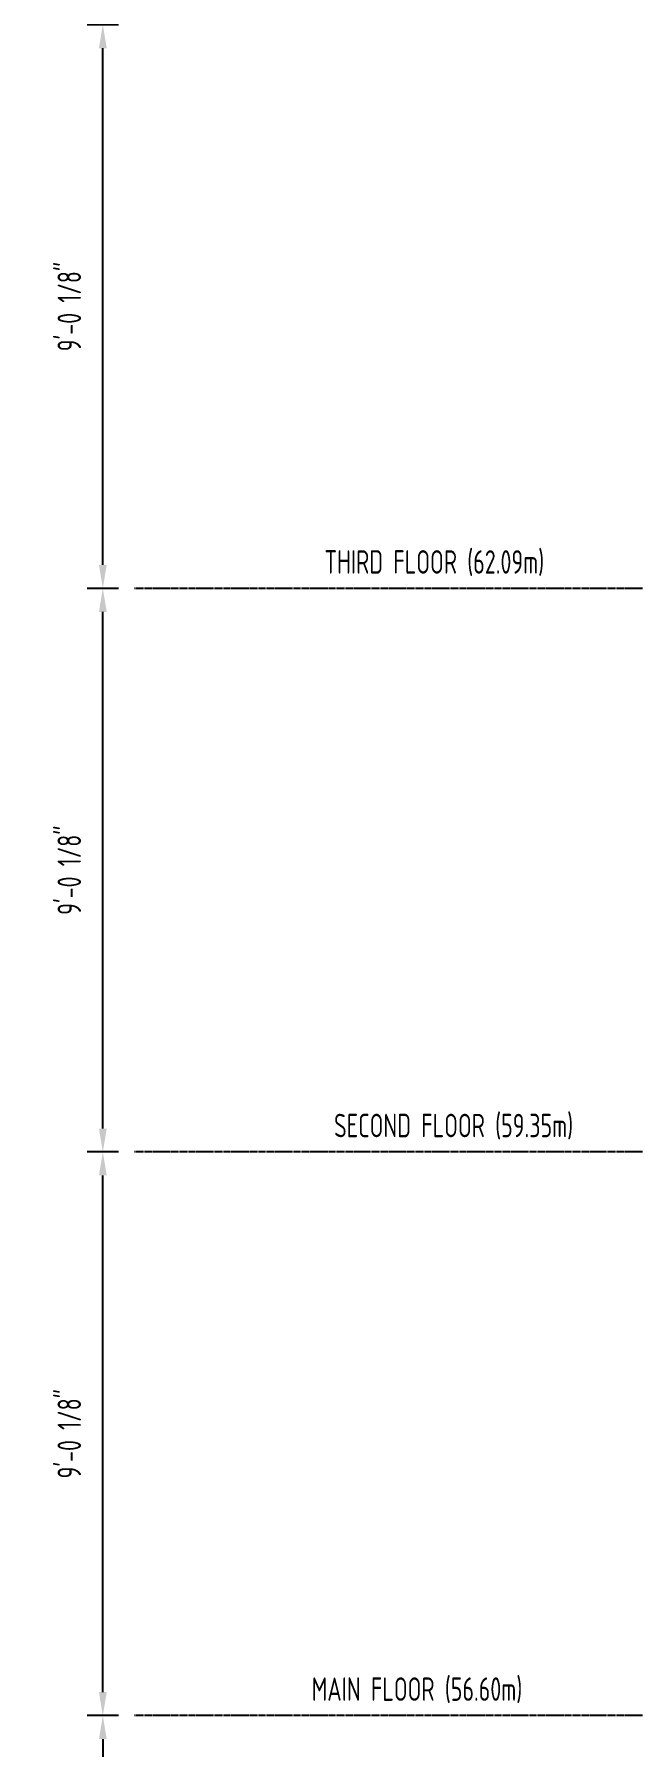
# Model space of a CAD drawing. Extents: x -2060 to 2145, y -590 to 992.
# Drawn here: x 892.9 to 1007.6, y -93.8 to 234.7 of the extents above; entities that cross this region are included whole.
import ezdxf
from ezdxf.enums import TextEntityAlignment as Align

# ---------------------------------------------------------------- set-up
doc = ezdxf.new("R2010")
doc.units = 0
doc.header["$MEASUREMENT"] = 0
doc.linetypes.add('GRIDLINE', pattern=[1.53125, 1.375, -0.0625, 0.03125, -0.0625])
doc.layers.get('DEFPOINTS').update_dxf_attribs({"linetype": 'CONTINUOUS'})
for name, color, linetype in [('DIMENSIONS', 20, 'CONTINUOUS'), ('GRIDLINES', 65, 'GRIDLINE'), ('TEXT', 82, 'CONTINUOUS')]:
    doc.layers.add(name, color=color, linetype=linetype)
doc.styles.add('48-AT', font='architxt.shx', dxfattribs={"width": 0.8, "height": 4.5})
doc.styles.add('AT', font='architxt.shx', dxfattribs={"width": 0.8})
doc.dimstyles.new('DIM48', dxfattribs={"dimscale": 48, "dimtxt": 0.09375, "dimasz": 0.09375, "dimexe": 0.0625, "dimexo": 0.0625, "dimgap": 0.0625, "dimtad": 1, "dimtoh": 1, "dimdec": 3, "dimzin": 3, "dimdsep": 46, "dimlunit": 4, "dimtxsty": 'AT', "dimcen": 0.09375, "dimdle": 0.0625, "dimclrd": 256, "dimclre": 256, "dimclrt": 82, "dimadec": 0, "dimazin": 0, "dimtfac": 1, "dimtdec": 3, "dimtofl": 0, "dimtmove": 2, "dimatfit": 3, "dimfxl": 1, "dimfrac": 2, "dimtolj": 1, "dimtzin": 0, "dimlwd": -1, "dimlwe": -1, "dimarcsym": 0})

# ---------------------------------------------------------------- blocks, each defined once
blk = doc.blocks.new('*D108')
at = {"layer": 'DEFPOINTS', "color": 0, "transparency": 16777216}
for p in [(912.01, -87.84), (906.01, -207.84), (912.01, -207.84)]:
    blk.add_point(p, dxfattribs=at)
at = {"layer": 'DIMENSIONS', "transparency": 16777216}
for p, q in [((909.01, -87.84), (903.01, -87.84)), ((906.01, -92.34), (906.01, -203.34)), ((909.01, -207.84), (903.01, -207.84))]:
    blk.add_line(p, q, dxfattribs=at)
for points in [[(905.26, -92.34), (906.76, -92.34), (906.01, -87.84)], [(905.26, -203.34), (906.76, -203.34), (906.01, -207.84)]]:
    blk.add_solid(points, dxfattribs=at)
at = {"layer": 'DIMENSIONS', "color": 82, "transparency": 16777216, "insert": (900.33, -147.84), "char_height": 4.5, "attachment_point": 5, "rotation": 90, "style": 'AT'}
blk.add_mtext('\\A1;10\'-0"', dxfattribs=at)
blk = doc.blocks.new('*D113')
at = {"layer": 'DEFPOINTS', "color": 0, "transparency": 16777216}
for p in [(906.01, 20.28), (912.01, 20.28), (912.01, -87.84)]:
    blk.add_point(p, dxfattribs=at)
at = {"layer": 'DIMENSIONS', "transparency": 16777216}
for p, q in [((909.01, 20.28), (903.01, 20.28)), ((906.01, -83.34), (906.01, 15.78)), ((909.01, -87.84), (903.01, -87.84))]:
    blk.add_line(p, q, dxfattribs=at)
for points in [[(905.26, 15.78), (906.76, 15.78), (906.01, 20.28)], [(905.26, -83.34), (906.76, -83.34), (906.01, -87.84)]]:
    blk.add_solid(points, dxfattribs=at)
at = {"layer": 'DIMENSIONS', "color": 82, "transparency": 16777216, "insert": (899.58, -33.78), "char_height": 4.5, "attachment_point": 5, "rotation": 90, "style": 'AT'}
blk.add_mtext('\\A1;9\'-0 1/8"', dxfattribs=at)
blk = doc.blocks.new('*D114')
at = {"layer": 'DEFPOINTS', "color": 0, "transparency": 16777216}
for p in [(906.01, 128.41), (912.01, 128.41), (912.01, 20.28)]:
    blk.add_point(p, dxfattribs=at)
at = {"layer": 'DIMENSIONS', "transparency": 16777216}
for p, q in [((909.01, 128.41), (903.01, 128.41)), ((906.01, 24.78), (906.01, 123.91)), ((909.01, 20.28), (903.01, 20.28))]:
    blk.add_line(p, q, dxfattribs=at)
for points in [[(905.26, 123.91), (906.76, 123.91), (906.01, 128.41)], [(905.26, 24.78), (906.76, 24.78), (906.01, 20.28)]]:
    blk.add_solid(points, dxfattribs=at)
at = {"layer": 'DIMENSIONS', "color": 82, "transparency": 16777216, "insert": (899.58, 74.34), "char_height": 4.5, "attachment_point": 5, "rotation": 90, "style": 'AT'}
blk.add_mtext('\\A1;9\'-0 1/8"', dxfattribs=at)
blk = doc.blocks.new('*D115')
at = {"layer": 'DEFPOINTS', "color": 0, "transparency": 16777216}
for p in [(906.01, 236.53), (912.01, 236.53), (912.01, 128.41)]:
    blk.add_point(p, dxfattribs=at)
at = {"layer": 'DIMENSIONS', "transparency": 16777216}
for p, q in [((909.01, 236.53), (903.01, 236.53)), ((906.01, 132.91), (906.01, 232.03)), ((909.01, 128.41), (903.01, 128.41))]:
    blk.add_line(p, q, dxfattribs=at)
for points in [[(905.26, 232.03), (906.76, 232.03), (906.01, 236.53)], [(905.26, 132.91), (906.76, 132.91), (906.01, 128.41)]]:
    blk.add_solid(points, dxfattribs=at)
at = {"layer": 'DIMENSIONS', "color": 82, "transparency": 16777216, "insert": (899.58, 182.47), "char_height": 4.5, "attachment_point": 5, "rotation": 90, "style": 'AT'}
blk.add_mtext('\\A1;9\'-0 1/8"', dxfattribs=at)

msp = doc.modelspace()

# ---------------------------------------------------------------- linework, layer by layer
at = {"layer": 'GRIDLINES'}
for p, q in [((2144.8737, 128.4074), (912.0134, 128.4074)), ((2144.8737, 20.2824), (912.0134, 20.2824)), ((2144.8737, -87.8426), (912.0134, -87.8426))]:
    msp.add_line(p, q, dxfattribs=at)

# ---------------------------------------------------------------- texts
at = {"layer": 'TEXT', "style": '48-AT', "width": 0.8}
for s, p in [('THIRD FLOOR (62.09m)', (990.5918, 131.2358)), ('SECOND FLOOR (59.35m)', (996.1418, 23.1108)), ('MAIN FLOOR (56.60m)', (986.3918, -85.0142))]:
    msp.add_text(s, height=4.5, dxfattribs=at).set_placement(p, align=Align.RIGHT)

# ---------------------------------------------------------------- dimensions: what is measured, and where the dimension line sits
at = {"layer": 'DIMENSIONS'}
for base, p1, p2, picture, middle in [((906.0134, 236.5324), (912.0134, 128.4074), (912.0134, 236.5324), '*D115', (899.5848, 182.4699)), ((906.0134, 128.4074), (912.0134, 20.2824), (912.0134, 128.4074), '*D114', (899.5848, 74.3449)), ((906.0134, 20.2824), (912.0134, -87.8426), (912.0134, 20.2824), '*D113', (899.5848, -33.7801)), ((906.0134, -207.8426), (912.0134, -87.8426), (912.0134, -207.8426), '*D108', (900.3348, -147.8426))]:
    dim = msp.add_linear_dim(base=base, p1=p1, p2=p2, angle=90, dimstyle='DIM48', dxfattribs=at)
    dim.commit()
    dim.dimension.update_dxf_attribs({"geometry": picture, "text_midpoint": middle})

doc.saveas('drawing.dxf')
